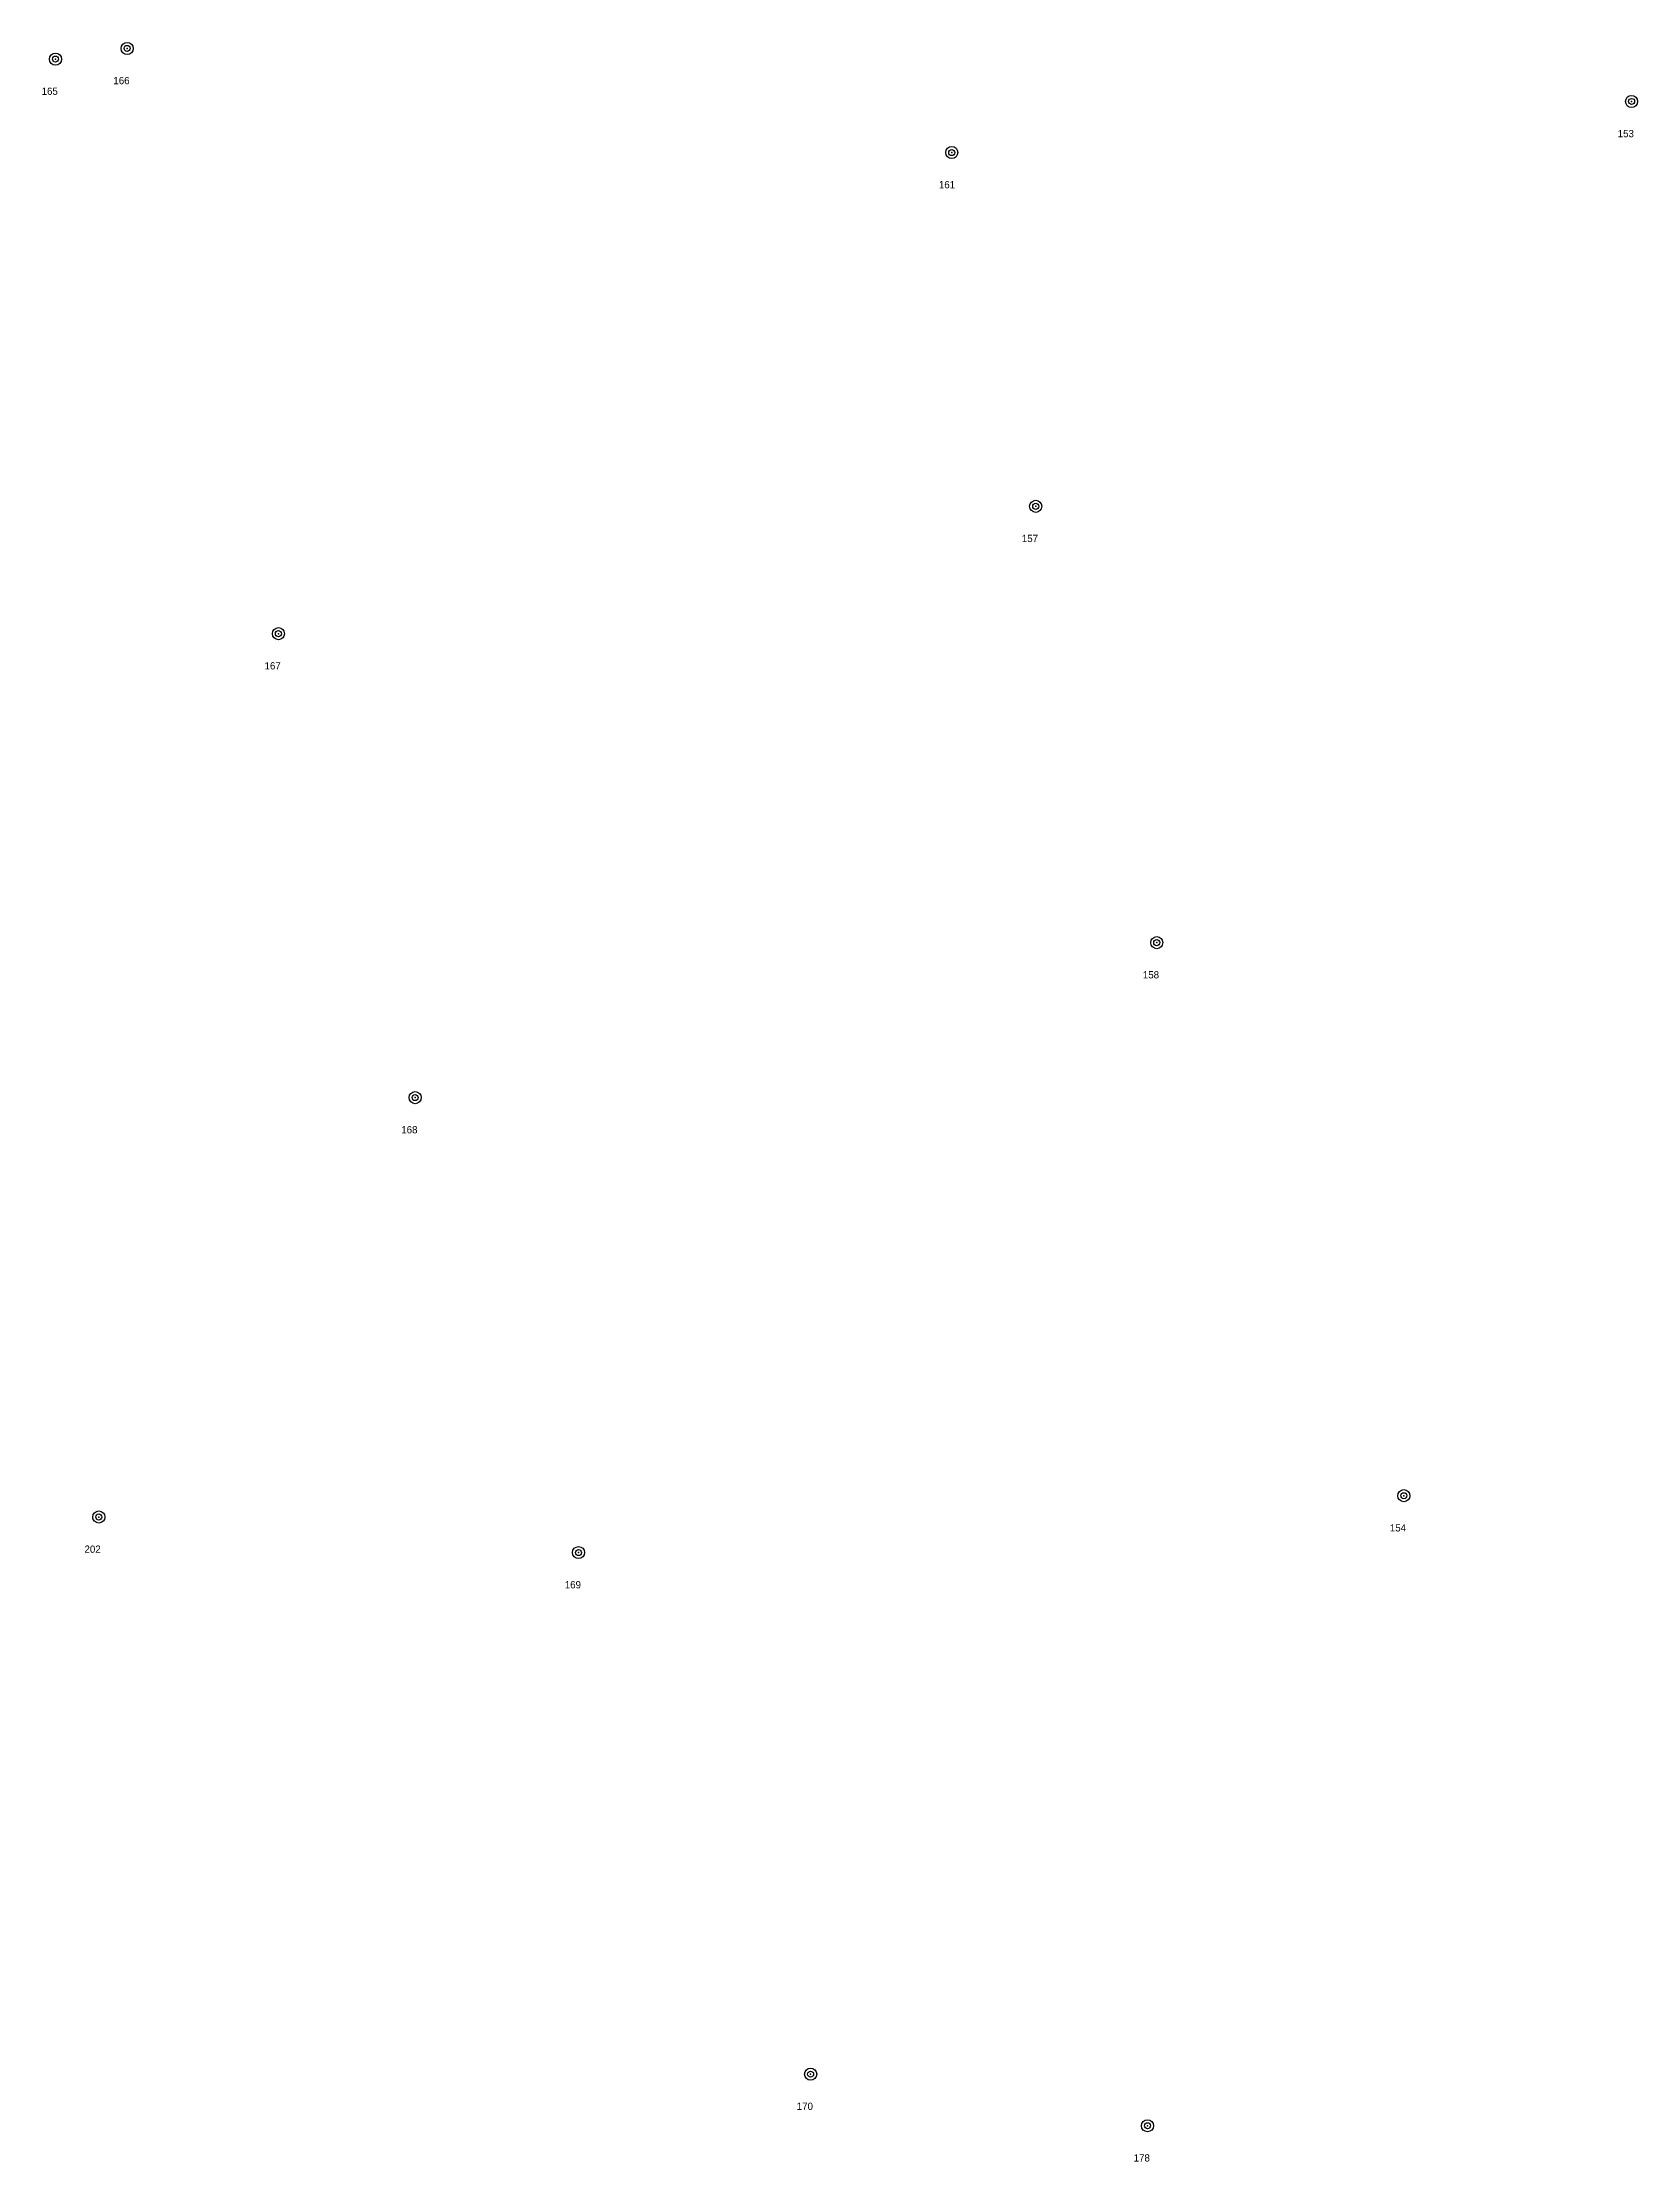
# Model space of a CAD drawing. Extents: x -1 to 151815, y -1 to 243817.
# Drawn here: x 151417.7 to 151483.7, y 243378.3 to 243465.8 of the extents above; entities that cross this region are included whole.
import ezdxf
from ezdxf.enums import TextEntityAlignment as Align

# ---------------------------------------------------------------- set-up
doc = ezdxf.new("R2010")
doc.units = 0
doc.header["$PDSIZE"] = 0.4
doc.layers.add('C1610_0', color=7, linetype='Continuous')
doc.styles.add('HEBTXT', font='HEBTXT')

# ---------------------------------------------------------------- blocks, each defined once
blk = doc.blocks.new('C1610')
for radius in [1, 0.5]:
    blk.add_circle((0, 0, 1), radius)
at = {"color": 255}
blk.add_point((0, 0), dxfattribs=at)
at = {"style": 'HEBTXT'}
blk.add_attdef('POINT_NAME', text='', height=1.2, dxfattribs=at).set_placement((0, 1.5), align=Align.BOTTOM_CENTER)
blk.add_attdef('MARK_DESC', text='', height=1.2, dxfattribs=at).set_placement((0.03, -1.73), align=Align.TOP_CENTER)
at = {"style": 'HEBTXT', "flags": 1}
for tag, p in [('SOURCE', (0, -7.26)), ('CLASS', (0, -5.76)), ('MARK', (0, -4.26)), ('HEIGHT', (0, -10.26)), ('TOPO', (0, -8.76)), ('COMMENT', (0, -11.76))]:
    blk.add_attdef(tag, text='', height=1, dxfattribs=at).set_placement(p, align=Align.MIDDLE)

msp = doc.modelspace()

# ---------------------------------------------------------------- block references
at = {"layer": 'C1610_0'}
ref = msp.add_blockref('C1610', (151421.25, 243465.57), dxfattribs=dict(at, xscale=0.25, yscale=0.25, zscale=0.25))
ref.add_attrib('POINT_NAME', '166', dxfattribs={"layer": '0', "height": 0.3, "style": 'HEBTXT'}).set_placement((151421.017, 243464.003), align=Align.BOTTOM_CENTER)
ref = msp.add_blockref('C1610', (151418.29, 243465.13), dxfattribs=dict(at, xscale=0.25, yscale=0.25, zscale=0.25))
ref.add_attrib('POINT_NAME', '165', dxfattribs={"layer": '0', "height": 0.3, "style": 'HEBTXT'}).set_placement((151418.052, 243463.563), align=Align.BOTTOM_CENTER)
ref = msp.add_blockref('C1610', (151483.41, 243463.38), dxfattribs=dict(at, xscale=0.25, yscale=0.25, zscale=0.25))
ref.add_attrib('POINT_NAME', '153', dxfattribs={"layer": '0', "height": 0.3, "style": 'HEBTXT'}).set_placement((151483.172, 243461.813), align=Align.BOTTOM_CENTER)
ref = msp.add_blockref('C1610', (151455.32, 243461.27), dxfattribs=dict(at, xscale=0.25, yscale=0.25, zscale=0.25))
ref.add_attrib('POINT_NAME', '161', dxfattribs={"layer": '0', "height": 0.3, "style": 'HEBTXT'}).set_placement((151455.125, 243459.703), align=Align.BOTTOM_CENTER)
ref = msp.add_blockref('C1610', (151458.79, 243446.66), dxfattribs=dict(at, xscale=0.25, yscale=0.25, zscale=0.25))
ref.add_attrib('POINT_NAME', '157', dxfattribs={"layer": '0', "height": 0.3, "style": 'HEBTXT'}).set_placement((151458.552, 243445.093), align=Align.BOTTOM_CENTER)
ref = msp.add_blockref('C1610', (151427.5, 243441.4), dxfattribs=dict(at, xscale=0.25, yscale=0.25, zscale=0.25))
ref.add_attrib('POINT_NAME', '167', dxfattribs={"layer": '0', "height": 0.3, "style": 'HEBTXT'}).set_placement((151427.262, 243439.833), align=Align.BOTTOM_CENTER)
ref = msp.add_blockref('C1610', (151463.79, 243428.64), dxfattribs=dict(at, xscale=0.25, yscale=0.25, zscale=0.25))
ref.add_attrib('POINT_NAME', '158', dxfattribs={"layer": '0', "height": 0.3, "style": 'HEBTXT'}).set_placement((151463.552, 243427.073), align=Align.BOTTOM_CENTER)
ref = msp.add_blockref('C1610', (151433.15, 243422.24), dxfattribs=dict(at, xscale=0.25, yscale=0.25, zscale=0.25))
ref.add_attrib('POINT_NAME', '168', dxfattribs={"layer": '0', "height": 0.3, "style": 'HEBTXT'}).set_placement((151432.912, 243420.673), align=Align.BOTTOM_CENTER)
ref = msp.add_blockref('C1610', (151474, 243405.8), dxfattribs=dict(at, xscale=0.25, yscale=0.25, zscale=0.25))
ref.add_attrib('POINT_NAME', '154', dxfattribs={"layer": '0', "height": 0.3, "style": 'HEBTXT'}).set_placement((151473.757, 243404.233), align=Align.BOTTOM_CENTER)
ref = msp.add_blockref('C1610', (151420.08, 243404.92), dxfattribs=dict(at, xscale=0.25, yscale=0.25, zscale=0.25))
ref.add_attrib('POINT_NAME', '202', dxfattribs={"layer": '0', "height": 0.3, "style": 'HEBTXT'}).set_placement((151419.823, 243403.353), align=Align.BOTTOM_CENTER)
ref = msp.add_blockref('C1610', (151439.9, 243403.45), dxfattribs=dict(at, xscale=0.25, yscale=0.25, zscale=0.25))
ref.add_attrib('POINT_NAME', '169', dxfattribs={"layer": '0', "height": 0.3, "style": 'HEBTXT'}).set_placement((151439.667, 243401.883), align=Align.BOTTOM_CENTER)
ref = msp.add_blockref('C1610', (151449.49, 243381.91), dxfattribs=dict(at, xscale=0.25, yscale=0.25, zscale=0.25))
ref.add_attrib('POINT_NAME', '170', dxfattribs={"layer": '0', "height": 0.3, "style": 'HEBTXT'}).set_placement((151449.252, 243380.343), align=Align.BOTTOM_CENTER)
ref = msp.add_blockref('C1610', (151463.41, 243379.78), dxfattribs=dict(at, xscale=0.25, yscale=0.25, zscale=0.25))
ref.add_attrib('POINT_NAME', '178', dxfattribs={"layer": '0', "height": 0.3, "style": 'HEBTXT'}).set_placement((151463.172, 243378.213), align=Align.BOTTOM_CENTER)

doc.saveas('drawing.dxf')
